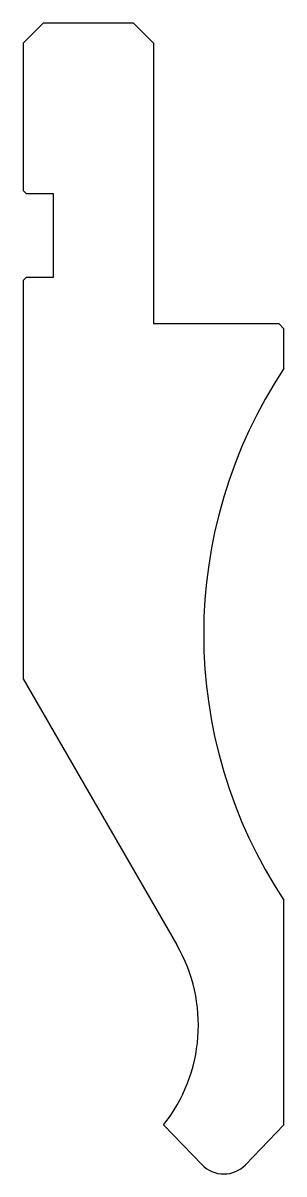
# Model space of a CAD drawing. Header units: metres. Extents: x -17 to 9, y -59 to 56.
import ezdxf

# ---------------------------------------------------------------- set-up
doc = ezdxf.new("R2010")
doc.units = ezdxf.units.M

msp = doc.modelspace()

# ---------------------------------------------------------------- linework, layer by layer
for p, q in [((-15.041371, 55.785609), (-17.041371, 53.785609)), ((-6.041371, 55.785609), (-15.041371, 55.785609)), ((-4.041371, 53.785609), (-6.041371, 55.785609)), ((-17.041371, 53.785609), (-17.041371, 39.085609)), ((-4.041371, 53.785609), (-4.041371, 25.785609)), ((-17.041371, 39.085609), (-16.741371, 38.785609)), ((-16.741371, 38.785609), (-14.041371, 38.785609)), ((-14.041371, 38.785609), (-14.041371, 30.385609)), ((-16.741371, 30.385609), (-17.041371, 30.085609)), ((-17.041371, 30.085609), (-17.041371, -9.66049)), ((-14.041371, 30.385609), (-16.741371, 30.385609)), ((-4.041371, 25.785609), (8.458629, 25.785609)), ((8.958629, 25.285609), (8.458629, 25.785609)), ((8.958629, 21.318607), (8.958629, 25.285609)), ((-17.041371, -9.66049), (-1.710469, -36.214391)), ((8.958629, -54.169879), (8.958629, -31.74739)), ((-3.041371, -54.169879), (0.80061, -58.148367)), ((5.116649, -58.148367), (8.958629, -54.169879))]:
    msp.add_line(p, q)
for centre, radius, start, end in [((48.958629, -5.214391), 48, 146.44269, 213.55731), ((-15.566875, -44.214391), 16, 321.521715, 30), ((2.958629, -56.064391), 3, 224, 316)]:
    msp.add_arc(centre, radius, start, end)

doc.saveas('drawing.dxf')
